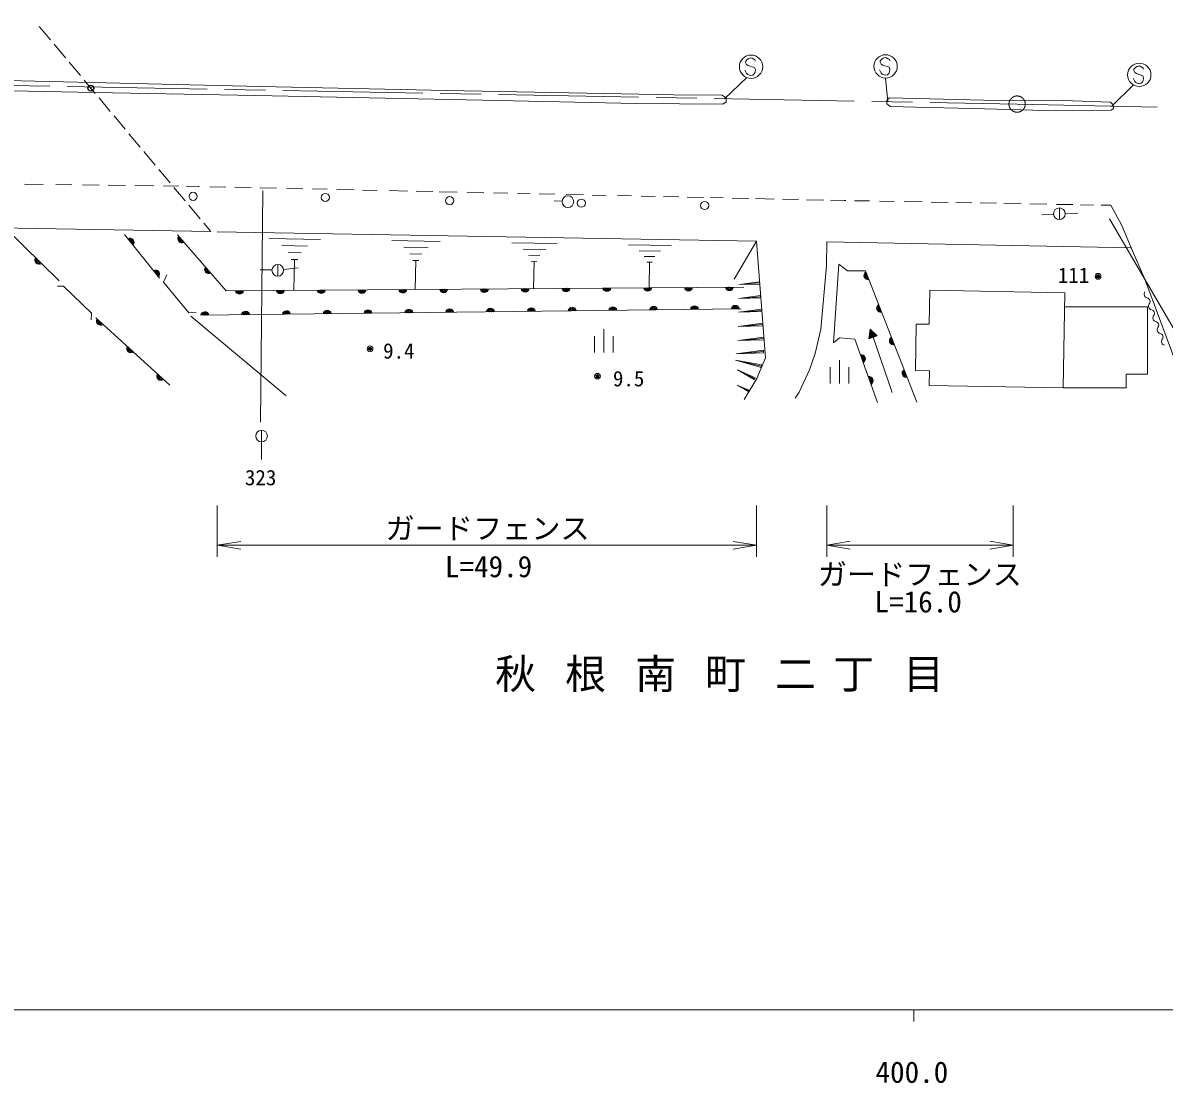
# Model space of a CAD drawing. Units: millimetres, scale not verified. Extents: x 40000 to 680000, y 20000 to 380000.
# Drawn here: x 391610 to 489478, y 198715 to 289673 of the extents above; entities that cross this region are included whole.
import ezdxf
from ezdxf.enums import TextEntityAlignment as Align

# ---------------------------------------------------------------- set-up
doc = ezdxf.new("R2010")
doc.units = ezdxf.units.MM
doc.header["$LTSCALE"] = 1000
doc.header["$PDMODE"] = 32
doc.header["$PDSIZE"] = 500
doc.linetypes.add('CHAIN', pattern=[18.5, 12, -1.5, 3.5, -1.5])
for name, color, linetype, lineweight in [('M-BMK', 2, 'CHAIN', 13), ('M-STR-HTXT', 7, 'Continuous', 13), ('M-STR-STR1', 1, 'Continuous', 13), ('M-STR-STRC', 7, 'Continuous', 13), ('M-STR-STRD', 7, 'Continuous', 13), ('M-TTL-BAND', 7, 'Continuous', 13), ('M-WORK', 1, 'Continuous', 13)]:
    doc.layers.add(name, color=color, linetype=linetype, lineweight=lineweight)
doc.layers.add('M-BMK-HTXT', color=7, linetype='Continuous')
doc.layers.add('M-OTRS', color=6, linetype='Continuous')
doc.styles.add('ＭＳ ゴシック', font='')
doc.styles.get('ＭＳ ゴシック').set_extended_font_data('MS Gothic')

# ---------------------------------------------------------------- blocks, each defined once
blk = doc.blocks.new('open_arrow')
at = {"color": 0, "linetype": 'Continuous', "lineweight": -2}
blk.add_lwpolyline([(7.5, 1.25), (0, 0), (7.5, -1.25)], dxfattribs=at)

msp = doc.modelspace()

# ---------------------------------------------------------------- linework, layer by layer
at = {"layer": 'M-BMK'}
msp.add_lwpolyline([(121115, 289673), (176905, 288566), (276968, 286512), (376916, 284540), (476868, 282700), (576775, 280458)], dxfattribs=at)
msp.add_circle((476868, 282700), 700, dxfattribs=at)
at = {"layer": 'M-OTRS'}
msp.add_point((397437, 284069), dxfattribs=at)
at = {"layer": 'M-STR-HTXT'}
for p, q in [((408287, 248275), (408287, 243859)), ((454511, 248275), (454511, 243859)), ((460539, 248275), (460539, 243868)), ((476543, 248275), (476543, 243868)), ((408287, 244859), (454511, 244859)), ((460539, 244868), (476543, 244868))]:
    msp.add_line(p, q, dxfattribs=at)
at = {"layer": 'M-STR-STR1'}
for p, q in [((393977, 288214), (393015, 289364)), ((395260, 286679), (394298, 287830)), ((396543, 285145), (395581, 286296)), ((397826, 283611), (396863, 284761)), ((399109, 282076), (398146, 283227)), ((400391, 280542), (399429, 281693)), ((401674, 279008), (400712, 280158)), ((402957, 277473), (401995, 278624)), ((404240, 275939), (403278, 277090)), ((405523, 274405), (404561, 275555)), ((406806, 272870), (405844, 274021)), ((369830, 272441), (407734, 271761)), ((407734, 271761), (407127, 272487))]:
    msp.add_line(p, q, dxfattribs=at)
at = {"layer": 'M-STR-STRC'}
for p, q in [((453595, 286392), (453579, 286279)), ((453579, 286279), (453665, 286096)), ((453724, 286531), (453595, 286392)), ((453665, 286096), (453816, 286023)), ((453855, 286624), (453724, 286531)), ((453816, 286023), (454348, 285834)), ((454021, 286657), (453855, 286624)), ((454137, 286641), (454021, 286657)), ((454281, 286568), (454137, 286641)), ((454391, 286494), (454281, 286568)), ((454348, 285834), (454428, 285662)), ((454425, 286382), (454391, 286494)), ((465135, 286420), (465119, 286306)), ((465119, 286306), (465205, 286124)), ((465264, 286559), (465135, 286420)), ((465205, 286124), (465356, 286050)), ((465395, 286651), (465264, 286559)), ((465356, 286050), (465888, 285862)), ((465561, 286685), (465395, 286651)), ((465676, 286669), (465561, 286685)), ((465821, 286596), (465676, 286669)), ((465931, 286522), (465821, 286596)), ((465888, 285862), (465968, 285690)), ((465965, 286410), (465931, 286522)), ((487015, 285834), (486886, 285695)), ((487146, 285927), (487015, 285834)), ((487312, 285960), (487146, 285927)), ((487428, 285944), (487312, 285960)), ((487572, 285871), (487428, 285944)), ((487682, 285797), (487572, 285871)), ((487716, 285685), (487682, 285797)), ((451789, 283162), (453681, 284977)), ((453582, 285504), (453543, 285614)), ((453666, 285326), (453582, 285504)), ((453769, 285253), (453666, 285326)), ((453915, 285178), (453769, 285253)), ((454035, 285161), (453915, 285178)), ((454203, 285189), (454035, 285161)), ((454328, 285285), (454203, 285189)), ((454399, 285434), (454328, 285285)), ((454428, 285662), (454399, 285434)), ((465121, 285531), (465082, 285641)), ((465206, 285354), (465121, 285531)), ((465309, 285280), (465206, 285354)), ((465455, 285205), (465309, 285280)), ((465575, 285188), (465455, 285205)), ((465743, 285217), (465575, 285188)), ((465597, 284933), (465778, 282904)), ((465868, 285313), (465743, 285217)), ((465938, 285462), (465868, 285313)), ((465968, 285690), (465938, 285462)), ((486873, 284807), (486834, 284917)), ((486886, 285695), (486870, 285582)), ((486870, 285582), (486956, 285399)), ((486957, 284629), (486873, 284807)), ((486956, 285399), (487107, 285326)), ((487107, 285326), (487639, 285137)), ((487639, 285137), (487719, 284965)), ((487719, 284965), (487690, 284737)), ((484980, 282518), (486841, 284344)), ((487060, 284556), (486957, 284629)), ((487206, 284481), (487060, 284556)), ((487326, 284464), (487206, 284481)), ((487494, 284492), (487326, 284464)), ((487619, 284588), (487494, 284492)), ((487690, 284737), (487619, 284588)), ((484797, 272848), (496520, 252728))]:
    msp.add_line(p, q, dxfattribs=at)
for centre in [(454053, 285906), (465593, 285933), (487344, 285209)]:
    msp.add_circle(centre, 1000, dxfattribs=at)
at = {"layer": 'M-STR-STRD'}
msp.add_lwpolyline([(383526, 283979), (397746, 283705), (411603, 283427), (431038, 283041), (444207, 282765), (451633, 282682), (451928, 282885), (451920, 283245), (451568, 283458), (447421, 283499), (427960, 283869), (411984, 284219), (390257, 284716)], dxfattribs=at)
msp.add_lwpolyline([(465685, 283040), (465693, 282713), (465979, 282492), (468196, 282427), (473079, 282329), (479255, 282157), (484926, 282171), (485122, 282335), (485114, 282646), (484885, 282867), (480828, 282997), (473977, 283047), (465916, 283231)], close=True, dxfattribs=at)
at = {"layer": 'M-TTL-BAND'}
for p, q in [((40000, 205000), (579000, 205000)), ((468000, 205000), (468000, 204000))]:
    msp.add_line(p, q, dxfattribs=at)
at = {"layer": 'M-WORK'}
for p, q in [((391764, 275838), (393347, 275816)), ((394427, 275802), (395801, 275783)), ((396734, 275770), (398169, 275751)), ((398930, 275740), (400402, 275720)), ((401212, 275709), (402856, 275687)), ((403666, 275676), (404954, 275658)), ((407654, 275613), (409028, 275583)), ((409777, 275567), (411197, 275536)), ((411933, 275520), (413350, 275489)), ((411997, 255424), (412193, 275249)), ((414252, 275469), (415614, 275440)), ((416461, 275421), (417712, 275394)), ((418522, 275376), (420013, 275344)), ((420749, 275328), (421982, 275301)), ((423013, 275278), (424596, 275244)), ((425350, 275227), (426767, 275196)), ((427319, 275184), (428866, 275151)), ((429675, 275133), (431129, 275101)), ((431958, 275083), (433209, 275056)), ((434019, 275038), (435123, 275014)), ((435896, 274997), (437240, 274968)), ((437161, 274389), (437840, 274365)), ((438197, 274947), (439688, 274915)), ((440424, 274899), (441639, 274872)), ((442596, 274851), (443792, 274825)), ((444620, 274807), (445835, 274781)), ((446534, 274765), (447866, 274736)), ((448583, 274721), (449982, 274690)), ((450589, 274677), (451657, 274654)), ((452430, 274637), (453878, 274605)), ((454442, 274593), (456037, 274558)), ((456749, 274543), (458111, 274513)), ((458798, 274498), (460283, 274466)), ((462921, 274412), (464197, 274389)), ((465056, 274373), (466320, 274351)), ((467191, 274335), (468737, 274307)), ((469510, 274294), (470970, 274267)), ((471608, 274256), (472994, 274231)), ((473706, 274218), (475093, 274194)), ((475718, 274182), (477215, 274156)), ((477951, 274142), (479424, 274116)), ((480246, 274101), (481632, 274077)), ((482307, 274064), (483412, 274045)), ((484086, 274033), (484914, 274018)), ((478993, 273189), (479990, 273244)), ((480493, 273795), (480493, 272795)), ((480994, 273358), (482063, 273326)), ((390093, 272077), (394729, 267553)), ((403340, 267757), (400322, 271511)), ((408287, 271750), (454511, 270934)), ((412733, 271172), (417137, 271094)), ((413824, 270566), (416025, 270527)), ((423265, 270986), (427410, 270913)), ((424291, 270415), (426364, 270378)), ((433535, 270804), (437428, 270736)), ((434499, 270268), (436445, 270234)), ((443550, 270627), (447197, 270563)), ((444453, 270125), (446277, 270093)), ((454511, 270934), (452594, 267685)), ((414364, 269969), (415465, 269949)), ((414629, 269377), (415179, 269367)), ((414904, 269372), (414857, 266730)), ((424800, 269853), (425836, 269835)), ((425049, 269296), (425567, 269287)), ((425308, 269291), (425264, 266804)), ((434976, 269740), (435950, 269723)), ((435211, 269217), (435697, 269209)), ((435454, 269213), (435413, 266877)), ((444900, 269631), (445812, 269614)), ((445120, 269140), (445576, 269132)), ((411970, 268483), (412964, 268483)), ((413474, 268944), (413474, 267944)), ((413982, 268508), (415234, 268655)), ((445348, 269136), (445309, 266948)), ((454784, 267446), (453013, 267218)), ((454791, 267357), (453013, 267218)), ((454798, 267268), (453013, 267218)), ((454784, 267446), (454798, 267268)), ((454876, 266277), (452994, 266034)), ((454876, 266277), (454891, 266088)), ((469378, 266728), (469326, 263811)), ((480972, 266522), (469378, 266728)), ((480828, 258367), (480972, 266522)), ((454883, 266182), (452994, 266034)), ((454891, 266088), (452994, 266034)), ((480951, 265319), (488047, 265319)), ((488047, 265319), (488047, 259522)), ((397876, 264378), (404212, 258581)), ((414193, 257664), (406022, 264511)), ((453208, 265144), (406851, 264587)), ((454968, 265097), (452974, 264840)), ((454976, 264997), (452974, 264840)), ((454984, 264896), (452974, 264840)), ((454968, 265097), (454984, 264896)), ((441418, 261401), (441418, 263401)), ((455062, 263905), (452954, 263633)), ((455070, 263799), (452954, 263633)), ((455078, 263694), (452954, 263633)), ((455062, 263905), (455078, 263694)), ((464268, 263402), (464161, 262571)), ((464468, 262678), (464254, 263292)), ((464491, 262686), (464261, 263347)), ((464869, 262818), (464268, 263402)), ((464515, 262694), (464268, 263402)), ((464538, 262702), (464308, 263363)), ((464562, 262711), (464348, 263324)), ((464586, 262719), (464388, 263285)), ((468220, 263831), (468150, 259853)), ((469326, 263811), (468220, 263831)), ((440618, 261401), (440618, 262801)), ((442218, 261401), (442218, 262801)), ((455156, 262702), (452933, 262416)), ((455165, 262591), (452933, 262416)), ((455173, 262479), (452933, 262416)), ((455156, 262702), (455173, 262479)), ((464161, 262571), (464869, 262818)), ((464184, 262579), (464168, 262626)), ((464208, 262587), (464175, 262682)), ((464232, 262596), (464182, 262737)), ((464255, 262604), (464189, 262793)), ((464279, 262612), (464197, 262848)), ((464302, 262620), (464204, 262903)), ((464326, 262628), (464211, 262959)), ((464350, 262637), (464218, 263014)), ((464373, 262645), (464225, 263070)), ((464397, 262653), (464232, 263125)), ((464420, 262661), (464239, 263181)), ((464444, 262670), (464247, 263236)), ((464609, 262727), (464428, 263247)), ((464633, 262735), (464468, 263208)), ((464657, 262744), (464508, 263169)), ((466160, 257973), (464515, 262694)), ((464597, 262458), (464515, 262694)), ((464680, 262752), (464549, 263130)), ((464704, 262760), (464589, 263091)), ((464727, 262768), (464629, 263052)), ((464751, 262776), (464669, 263013)), ((464775, 262785), (464709, 262974)), ((464798, 262793), (464749, 262935)), ((464822, 262801), (464789, 262896)), ((464845, 262809), (464829, 262857)), ((455111, 261589), (452773, 261287)), ((455120, 261471), (452773, 261287)), ((455129, 261354), (452773, 261287)), ((455111, 261589), (455129, 261354)), ((454934, 260229), (452718, 260741)), ((454960, 260340), (452718, 260741)), ((454909, 260118), (452718, 260741)), ((454960, 260340), (454909, 260118)), ((461632, 258735), (461632, 260735)), ((454370, 259139), (452892, 259905)), ((454408, 259213), (452892, 259905)), ((454331, 259065), (452892, 259905)), ((460832, 258735), (460832, 260135)), ((462432, 258735), (462432, 260135)), ((468150, 259853), (469349, 259831)), ((469349, 259831), (469326, 258571)), ((488047, 259522), (486225, 259522)), ((486225, 259522), (486225, 258367)), ((453833, 258104), (452870, 258603)), ((453858, 258152), (452870, 258603)), ((453808, 258056), (452870, 258603)), ((454408, 259213), (454331, 259065)), ((469326, 258571), (480828, 258367)), ((453858, 258152), (453808, 258056)), ((486225, 258367), (480828, 258367)), ((412082, 252227), (412082, 254727))]:
    msp.add_line(p, q, dxfattribs=at)
for points in [[(405605, 275649), (406642, 275635), (406721, 275633)], [(460872, 274453), (462037, 274427), (462185, 274425)], [(484914, 274018), (485845, 272274), (486635, 270360)], [(404880, 271492), (409058, 266688), (453435, 267006)], [(454511, 270934), (455295, 260926), (454559, 259159), (453455, 257374)], [(491922, 256625), (487822, 267682), (486635, 270360), (460539, 270884), (460511, 268814), (460026, 263396), (459558, 261300), (459059, 259893), (458190, 257987), (457830, 257464)], [(461638, 262656), (461117, 262220), (461571, 268969), (462328, 268398)], [(462328, 268398), (463874, 268398), (468264, 257135)], [(403955, 268044), (403685, 267418), (405833, 264804), (406483, 264829)], [(394572, 267075), (395088, 267075), (397499, 264774), (397462, 264204)], [(464896, 257107), (462963, 262546), (461638, 262656)]]:
    msp.add_lwpolyline(points, dxfattribs=at)
for centre, radius in [((406211, 274788), 350), ((417548, 274695), 350), ((428205, 274419), 350), ((438349, 274330), 500), ((439496, 274199), 350), ((450070, 274005), 350), ((480493, 273295), 500), ((413474, 268444), 500), ((483811, 267926), 150), ((483811, 267926), 120), ((483811, 267926), 90), ((483811, 267926), 60), ((483811, 267926), 30), ((483811, 267926), 20), ((421384, 261714), 150), ((421384, 261714), 120), ((421384, 261714), 90), ((421384, 261714), 60), ((421384, 261714), 30), ((421384, 261714), 20), ((440889, 259354), 150), ((440889, 259354), 120), ((440889, 259354), 90), ((440889, 259354), 60), ((440889, 259354), 30), ((440889, 259354), 20), ((412082, 254227), 500)]:
    msp.add_circle(centre, radius, dxfattribs=at)
for centre, radius, start, end in [((400792, 270840), 354, 317.59396, 119.99914), ((400792, 270840), 283, 319.818, 117.7751), ((405249, 271150), 354, 139.81193, 302.21711), ((405249, 271150), 283, 142.03597, 299.99307), ((405249, 271150), 212, 145.7823, 296.24675), ((405249, 271150), 142, 153.49403, 288.53502), ((405249, 271150), 100, 163.81169, 278.21735), ((400792, 270840), 212, 323.56433, 114.02878), ((400792, 270840), 142, 331.27606, 106.31705), ((400792, 270840), 100, 341.59372, 95.99938), ((392994, 269322), 354, 144.50149, 306.90667), ((392994, 269322), 283, 146.72553, 304.68263), ((392994, 269322), 212, 150.47185, 300.9363), ((392994, 269322), 142, 158.18358, 293.22457), ((392994, 269322), 100, 168.50125, 282.90691), ((402985, 268112), 354, 317.59396, 119.99914), ((402985, 268112), 283, 319.818, 117.7751), ((402985, 268112), 212, 323.56433, 114.02878), ((402985, 268112), 142, 331.27606, 106.31705), ((402985, 268112), 100, 341.59372, 95.99938), ((407546, 268510), 354, 139.81193, 302.21711), ((407546, 268510), 283, 142.03597, 299.99307), ((407546, 268510), 212, 145.7823, 296.24675), ((407546, 268510), 142, 153.49403, 288.53502), ((407546, 268510), 100, 163.81169, 278.21735), ((464090, 267995), 354, 120.08857, 282.49374), ((464090, 267995), 283, 122.3126, 280.26971), ((464090, 267995), 212, 126.05893, 276.52338), ((464090, 267995), 142, 133.77066, 268.81165), ((464090, 267995), 100, 144.08832, 258.49399), ((410191, 266751), 354, 189.20731, 351.61249), ((410191, 266751), 283, 191.43135, 349.38845), ((410191, 266751), 212, 195.17768, 345.64212), ((410191, 266751), 142, 202.8894, 337.93039), ((410191, 266751), 100, 213.20707, 327.61273), ((413691, 266776), 354, 189.20731, 351.61249), ((413691, 266776), 283, 191.43135, 349.38845), ((413691, 266776), 212, 195.17768, 345.64212), ((413691, 266776), 142, 202.8894, 337.93039), ((413691, 266776), 100, 213.20707, 327.61273), ((417191, 266801), 354, 189.20731, 351.61249), ((417191, 266801), 283, 191.43135, 349.38845), ((417191, 266801), 212, 195.17768, 345.64212), ((417191, 266801), 142, 202.8894, 337.93039), ((417191, 266801), 100, 213.20707, 327.61273), ((420691, 266826), 354, 189.20731, 351.61249), ((420691, 266826), 283, 191.43135, 349.38845), ((420691, 266826), 212, 195.17768, 345.64212), ((420691, 266826), 142, 202.8894, 337.93039), ((420691, 266826), 100, 213.20707, 327.61273), ((424191, 266851), 354, 189.20731, 351.61249), ((424191, 266851), 283, 191.43135, 349.38845), ((424191, 266851), 212, 195.17768, 345.64212), ((424191, 266851), 142, 202.8894, 337.93039), ((424191, 266851), 100, 213.20707, 327.61273), ((427691, 266876), 354, 189.20731, 351.61249), ((427691, 266876), 283, 191.43135, 349.38845), ((427691, 266876), 212, 195.17768, 345.64212), ((427691, 266876), 142, 202.8894, 337.93039), ((427691, 266876), 100, 213.20707, 327.61273), ((431190, 266901), 354, 189.20731, 351.61249), ((431190, 266901), 283, 191.43135, 349.38845), ((431190, 266901), 212, 195.17768, 345.64212), ((431190, 266901), 142, 202.8894, 337.93039), ((431190, 266901), 100, 213.20707, 327.61273), ((434690, 266926), 354, 189.20731, 351.61249), ((434690, 266926), 283, 191.43135, 349.38845), ((434690, 266926), 212, 195.17768, 345.64212), ((434690, 266926), 142, 202.8894, 337.93039), ((434690, 266926), 100, 213.20707, 327.61273), ((438190, 266951), 354, 189.20731, 351.61249), ((438190, 266951), 283, 191.43135, 349.38845), ((438190, 266951), 212, 195.17768, 345.64212), ((438190, 266951), 142, 202.8894, 337.93039), ((438190, 266951), 100, 213.20707, 327.61273), ((441690, 266976), 354, 189.20731, 351.61249), ((441690, 266976), 283, 191.43135, 349.38845), ((441690, 266976), 212, 195.17768, 345.64212), ((441690, 266976), 142, 202.8894, 337.93039), ((441690, 266976), 100, 213.20707, 327.61273), ((445190, 267001), 354, 189.20731, 351.61249), ((445190, 267001), 283, 191.43135, 349.38845), ((445190, 267001), 212, 195.17768, 345.64212), ((445190, 267001), 142, 202.8894, 337.93039), ((445190, 267001), 100, 213.20707, 327.61273), ((448690, 267026), 354, 189.20731, 351.61249), ((448690, 267026), 283, 191.43135, 349.38845), ((448690, 267026), 212, 195.17768, 345.64212), ((448690, 267026), 142, 202.8894, 337.93039), ((448690, 267026), 100, 213.20707, 327.61273), ((452190, 267051), 354, 189.20731, 351.61249), ((452190, 267051), 283, 191.43135, 349.38845), ((452190, 267051), 212, 195.17768, 345.64212), ((452190, 267051), 142, 202.8894, 337.93039), ((452190, 267051), 100, 213.20707, 327.61273), ((488083, 266391), 318, 141.95331, 258.0629), ((435210, 264873), 354, 9.4853, 171.89047), ((438710, 264915), 354, 9.4853, 171.89047), ((442210, 264957), 354, 9.4853, 171.89047), ((442210, 264957), 283, 11.70934, 169.66644), ((445710, 264999), 354, 9.4853, 171.89047), ((445710, 264999), 283, 11.70934, 169.66644), ((449209, 265041), 354, 9.4853, 171.89047), ((449209, 265041), 283, 11.70934, 169.66644), ((449209, 265041), 212, 15.45566, 165.92011), ((452709, 265083), 354, 9.4853, 171.89047), ((452709, 265083), 283, 11.70934, 169.66644), ((452709, 265083), 212, 15.45566, 165.92011), ((452709, 265083), 142, 23.16739, 158.20838), ((465179, 265200), 354, 120.08857, 282.49374), ((465179, 265200), 283, 122.3126, 280.26971), ((465179, 265200), 212, 126.05893, 276.52338), ((465179, 265200), 142, 133.77066, 268.81165), ((465179, 265200), 100, 144.08832, 258.49399), ((487952, 265768), 318, 321.95331, 78.0629), ((488453, 265375), 318, 141.95331, 258.0629), ((398282, 264081), 354, 146.33788, 308.74306), ((407212, 264537), 354, 9.4853, 171.89047), ((407212, 264537), 283, 11.70934, 169.66644), ((407212, 264537), 212, 15.45566, 165.92011), ((407212, 264537), 142, 23.16739, 158.20838), ((407212, 264537), 100, 33.48505, 147.89072), ((410712, 264579), 354, 9.4853, 171.89047), ((410712, 264579), 283, 11.70934, 169.66644), ((410712, 264579), 212, 15.45566, 165.92011), ((410712, 264579), 142, 23.16739, 158.20838), ((410712, 264579), 100, 33.48505, 147.89072), ((414212, 264621), 354, 9.4853, 171.89047), ((414212, 264621), 283, 11.70934, 169.66644), ((414212, 264621), 212, 15.45566, 165.92011), ((414212, 264621), 142, 23.16739, 158.20838), ((414212, 264621), 100, 33.48505, 147.89072), ((417712, 264663), 354, 9.4853, 171.89047), ((417712, 264663), 283, 11.70934, 169.66644), ((417712, 264663), 212, 15.45566, 165.92011), ((417712, 264663), 142, 23.16739, 158.20838), ((417712, 264663), 100, 33.48505, 147.89072), ((421211, 264705), 354, 9.4853, 171.89047), ((421211, 264705), 283, 11.70934, 169.66644), ((421211, 264705), 212, 15.45566, 165.92011), ((421211, 264705), 142, 23.16739, 158.20838), ((421211, 264705), 100, 33.48505, 147.89072), ((424711, 264747), 354, 9.4853, 171.89047), ((424711, 264747), 283, 11.70934, 169.66644), ((424711, 264747), 212, 15.45566, 165.92011), ((424711, 264747), 142, 23.16739, 158.20838), ((424711, 264747), 100, 33.48505, 147.89072), ((428211, 264789), 354, 9.4853, 171.89047), ((428211, 264789), 283, 11.70934, 169.66644), ((428211, 264789), 212, 15.45566, 165.92011), ((428211, 264789), 142, 23.16739, 158.20838), ((428211, 264789), 100, 33.48505, 147.89072), ((431711, 264831), 354, 9.4853, 171.89047), ((431711, 264831), 283, 11.70934, 169.66644), ((431711, 264831), 212, 15.45566, 165.92011), ((431711, 264831), 142, 23.16739, 158.20838), ((431711, 264831), 100, 33.48505, 147.89072), ((435210, 264873), 283, 11.70934, 169.66644), ((435210, 264873), 212, 15.45566, 165.92011), ((435210, 264873), 142, 23.16739, 158.20838), ((435210, 264873), 100, 33.48505, 147.89072), ((438710, 264915), 283, 11.70934, 169.66644), ((438710, 264915), 212, 15.45566, 165.92011), ((438710, 264915), 142, 23.16739, 158.20838), ((438710, 264915), 100, 33.48505, 147.89072), ((442210, 264957), 212, 15.45566, 165.92011), ((442210, 264957), 142, 23.16739, 158.20838), ((442210, 264957), 100, 33.48505, 147.89072), ((445710, 264999), 212, 15.45566, 165.92011), ((445710, 264999), 142, 23.16739, 158.20838), ((445710, 264999), 100, 33.48505, 147.89072), ((449209, 265041), 142, 23.16739, 158.20838), ((449209, 265041), 100, 33.48505, 147.89072), ((452709, 265083), 100, 33.48505, 147.89072), ((488322, 264752), 318, 321.95331, 78.0629), ((488823, 264359), 318, 141.95331, 258.0629), ((398282, 264081), 283, 148.56192, 306.51902), ((398282, 264081), 212, 152.30824, 302.77269), ((398282, 264081), 142, 160.01997, 295.06096), ((398282, 264081), 100, 170.33764, 284.7433), ((488692, 263736), 318, 321.95331, 78.0629), ((489193, 263343), 318, 141.95331, 258.0629), ((466268, 262405), 354, 120.08857, 282.49374), ((466268, 262405), 283, 122.3126, 280.26971), ((466268, 262405), 212, 126.05893, 276.52338), ((466268, 262405), 142, 133.77066, 268.81165), ((466268, 262405), 100, 144.08832, 258.49399), ((489062, 262720), 318, 321.95331, 78.0629), ((489563, 262327), 318, 141.95331, 258.0629), ((400864, 261718), 354, 146.33788, 308.74306), ((400864, 261718), 283, 148.56192, 306.51902), ((400864, 261718), 212, 152.30824, 302.77269), ((400864, 261718), 142, 160.01997, 295.06096), ((400864, 261718), 100, 170.33764, 284.7433), ((463505, 260858), 354, 298.35906, 100.76424), ((463505, 260858), 283, 300.5831, 98.5402), ((463505, 260858), 212, 304.32943, 94.79387), ((463505, 260858), 142, 312.04116, 87.08214), ((463505, 260858), 100, 322.35882, 76.76448), ((403446, 259355), 354, 146.33788, 308.74306), ((403446, 259355), 283, 148.56192, 306.51902), ((403446, 259355), 212, 152.30824, 302.77269), ((403446, 259355), 142, 160.01997, 295.06096), ((403446, 259355), 100, 170.33764, 284.7433), ((467358, 259609), 354, 120.08857, 282.49374), ((467358, 259609), 283, 122.3126, 280.26971), ((467358, 259609), 212, 126.05893, 276.52338), ((467358, 259609), 142, 133.77066, 268.81165), ((467358, 259609), 100, 144.08832, 258.49399), ((464175, 258973), 354, 298.35906, 100.76424), ((464175, 258973), 283, 300.5831, 98.5402), ((464175, 258973), 212, 304.32943, 94.79387), ((464175, 258973), 142, 312.04116, 87.08214), ((464175, 258973), 100, 322.35882, 76.76448)]:
    msp.add_arc(centre, radius, start, end, dxfattribs=at)
for p in [(483811, 267926), (421384, 261714), (440889, 259354)]:
    msp.add_point(p, dxfattribs=at)

# ---------------------------------------------------------------- block references
at = {"layer": 'M-STR-HTXT', "xscale": 267, "yscale": 267}
for p in [(408287, 244859), (460539, 244868)]:
    msp.add_blockref('open_arrow', p, dxfattribs=at)
at = {"layer": 'M-STR-HTXT', "xscale": 267, "yscale": 267, "rotation": 180}
for p in [(454511, 244859), (476543, 244868)]:
    msp.add_blockref('open_arrow', p, dxfattribs=at)

# ---------------------------------------------------------------- texts
at = {"layer": 'M-BMK-HTXT', "style": 'ＭＳ ゴシック'}
for s, p in [('秋', (433861, 233824)), ('根', (439861, 233824)), ('南', (445861, 233824)), ('町', (451861, 233824)), ('二', (457861, 233824)), ('丁', (462861, 233824)), ('目', (468861, 233824))]:
    msp.add_text(s, height=2566, dxfattribs=at).set_placement(p, align=Align.MIDDLE_CENTER)
at = {"layer": 'M-STR-HTXT', "style": 'ＭＳ ゴシック'}
for p in [(431460, 246303), (468522, 242364)]:
    msp.add_text('ガードフェンス', height=1833, dxfattribs=at).set_placement(p, align=Align.MIDDLE_CENTER)
for s, p in [('L=49.9', (431547, 241567)), ('L=16.0', (468387, 238544))]:
    msp.add_text(s, height=1833, dxfattribs=at).set_placement(p, align=Align.BOTTOM_CENTER)
at = {"layer": 'M-TTL-BAND', "style": 'ＭＳ ゴシック'}
msp.add_text('400.0', height=1833, dxfattribs=at).set_placement((467844, 198195), align=Align.BOTTOM_CENTER)
at = {"layer": 'M-WORK', "style": 'ＭＳ ゴシック'}
for s, p in [('111', (481707, 268018)), ('9.4', (423851, 261528)), ('9.5', (443558, 259152)), ('323', (412003, 250664))]:
    msp.add_text(s, height=1320, dxfattribs=at).set_placement(p, align=Align.MIDDLE_CENTER)

doc.saveas('drawing.dxf')
